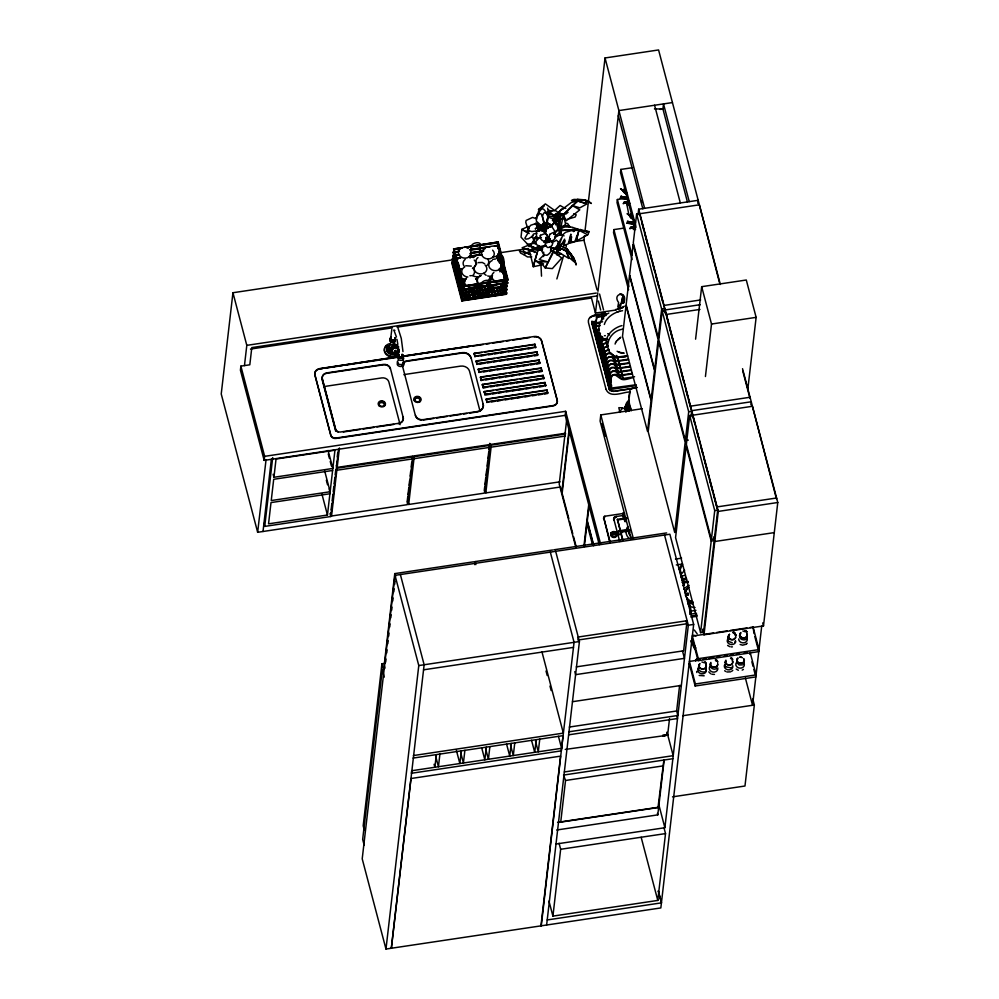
<?xml version="1.0" encoding="UTF-8"?>
<svg xmlns="http://www.w3.org/2000/svg" width="999" height="999" viewBox="0 0 999 999"><rect width="100%" height="100%" fill="white"/><g stroke="black" fill="none" stroke-linecap="round" stroke-linejoin="round"><path stroke-width="1.5" d="M543.606 256.543L543.656 252.123M628.271 402.722L628.209 403.446L628.446 402.572M560.689 234.578L560.764 230.145L560.252 234.715M628.346 405.219L628.483 404.445L628.521 405.382M538.399 214.36L538.473 211.413L544.043 205.906L538.386 209.615L545.329 203.883L553.958 209.965M641.633 202.934L641.733 200.499M319.28 368.906L399.076 356.456L399.188 357.792L400.462 358.366L402.734 357.267L402.035 355.981L402.31 357.904L399.538 358.054L399.275 356.144M560.539 234.578L560.764 230.145M544.168 232.367L544.33 229.295M554.582 234.578L554.645 230.969L552.16 227.085L549.225 226.698L546.203 229.47L545.516 233.079L549.5 240.185M628.471 406.968L628.821 407.992L628.571 406.818M628.671 408.017L628.646 407.08M680.956 576.048L679.907 567.944L678.771 568.119L678.696 568.831L679.819 568.656M681.78 577.809L679.907 567.944M689.847 614.26L690.047 610.926L691.183 610.751L689.173 603.121L687.949 603.995M690.971 614.085L691.183 610.751M560.926 235.14L561.226 230.507L557.142 226.698L571.915 227.148L578.209 229.258L561.226 230.507L558.678 229.208L553.771 234.303M602.122 319.53L602.335 316.508L602.409 317.183M602.31 319.53L602.522 316.508L602.584 317.145M620.554 305.844L622.614 297.277L622.052 302.335L623.613 297.777L623.513 303.134L624.375 299.875M558.254 230.732L559.003 221.603M558.828 230.819L559.577 221.678M556.955 254.008L557.604 250.811L557.355 253.883M559.228 230.682L559.977 221.553M557.18 253.721L557.604 250.811M628.246 403.321L628.221 402.172L628.396 403.446M558.329 227.472L558.828 221.391M558.728 227.36L558.978 224.325M591.895 322.302L592.02 321.091L610.139 390.921M547.939 228.434L547.215 222.465L547.789 216.958M400.374 574.55L424.138 664.76L391.333 948.251L410.976 778.521L560.589 756.131L540.958 925.861M541.271 925.811L563.061 735.651L413.111 758.091M457.704 259.091L232.942 292.732L221.229 393.981L257.655 532.292L560.464 486.988L568.781 518.556M597.452 295.866L251.798 347.59L249.812 364.797L240.884 366.133L240.422 370.179L264.173 460.389L565.197 415.347L565.659 411.301L264.648 456.343L264.173 460.389M244.455 365.597L246.803 345.354L232.942 292.732M257.655 532.292L266.021 459.965M263.012 531.493L271.378 459.14M338.586 449.113L330.781 516.52L264.735 526.398L272.702 457.554M328.084 450.412L332.842 468.456L273.938 477.272L276.036 459.041L334.952 450.224L327.447 515.022L268.544 523.838L271.004 502.584L329.907 493.768L329.358 488.736M331.106 509.915L331.83 503.746M332.18 500.661L332.892 494.505M333.254 491.421L333.791 486.788M334.141 483.703L334.852 477.547M335.214 474.463L335.751 469.83M336.725 461.413L337.175 467.407L565.621 433.229M337.237 456.918L337.762 452.435M337.075 468.219L412.787 456.893L407.255 504.682L331.543 516.008L337.075 468.219L336.288 465.209M337.175 467.407L339.423 447.964M390.709 338.274L391.808 329.395M384.99 663.324L381.93 663.786L363.186 825.798L364.31 830.094M381.93 663.786L383.441 669.505L382.305 669.68L362.662 839.41L364.235 845.379M473.676 561.8L394.78 573.613L384.178 665.209L384.977 668.206M395.017 575.349L362.212 858.84L385.976 949.05L660.839 907.929L693.668 624.425L669.879 534.228L395.017 575.349L418.781 665.559L385.976 949.05M385.676 662.1L386.039 659.053M386.738 652.946L387.1 649.887M387.799 643.781L388.149 640.734M388.686 636.151L389.036 633.104M389.747 626.997L390.097 623.938M390.809 617.832L391.158 614.785M391.683 610.202L392.045 607.142M392.744 601.036L393.107 597.989M393.806 591.883L394.155 588.823M394.692 584.253L395.042 581.193M407.13 501.973L407.654 497.415M408.004 494.38L408.716 488.299M409.066 485.264L409.59 480.706M410.114 476.148L410.639 471.59M411.176 467.045L411.7 462.487M412.05 459.44L412.4 456.406M413.062 456.755L407.892 501.461L408.678 504.47L484.39 493.131L489.922 445.354L414.21 456.68L408.678 504.47M455.144 261.563L452.072 262.025L452.072 263.499L455.606 262.962M462.312 296.578L506.98 289.598L462.312 296.578L452.422 258.991L460.152 257.542M462.699 293.244L507.367 286.251L462.699 293.244L452.809 255.657L458.991 254.42M463.086 289.897L507.754 282.917L463.086 289.897L453.196 252.31L459.378 251.086M453.583 248.963L498.239 241.983L508.104 279.882L463.474 286.551L453.583 248.963L461.276 247.814M452.572 263.711L452.722 262.4L454.945 262.063L452.147 262.787M453.071 259.365L460.614 257.942M459.503 254.82L453.459 256.019L459.465 255.12M453.846 252.685L463.511 289.36L507.067 282.854L498.976 251.736M461.775 247.914L454.233 249.338L461.738 248.214M455.994 277.372L457.567 263.699A4.583 0.787 81.5 0 1 458.853 264.922A4.583 0.787 81.5 0 1 459.552 271.216L457.967 284.89M506.593 292.944L506.443 294.255L461.813 300.936L461.963 299.613L506.593 292.944L503.421 280.906M463.474 286.551L453.608 248.664M452.722 262.4L462.225 300.399L452.072 262.025M504.008 280.419L506.293 289.535L462.737 296.054L453.109 259.066M463.511 289.36L507.092 282.542M507.48 279.208L463.898 286.026L507.48 279.208L497.827 242.52L466.283 247.24M505.944 294.031L462.387 300.549L457.704 281.78M464.597 298.751L455.719 264.997M470.054 258.142L470.579 253.584M471.116 249.026L471.466 245.991A4.583 2.423 -14.8 0 1 476.223 242.794A4.583 2.423 -14.8 0 1 480.394 244.655L479.158 255.294M467.894 298.264L465.571 289.46M472.864 297.515L470.941 290.185M476.161 297.028L473.838 288.224M479.782 297.252L481.368 283.579A4.583 2.423 -14.8 0 1 486.113 280.382A4.583 2.423 -14.8 0 1 490.284 282.242L488.711 295.916M474.175 354.033L474.263 353.309L534.952 344.218L535.614 347.764M481.131 296.278L478.046 284.54M474.925 356.843L474.263 353.309M476.186 361.638L476.273 360.914L536.962 351.835L537.612 355.369L534.577 355.819M484.428 295.791L482.105 286.988M476.923 364.448L476.273 360.914M478.321 369.755L478.409 369.031L539.098 359.952L539.747 363.486L536.713 363.936M487.187 295.379L484.865 286.576M479.058 372.565L478.409 369.031M489.41 295.042L487.087 286.238M436.338 754.62L434.865 767.269L434.078 764.272M480.507 377.023L481.168 380.557L480.507 377.023L541.208 367.944L541.858 371.478L538.823 371.928M497.402 246.166L498.214 248.801M507.455 279.508L497.827 242.52M492.157 294.63L489.073 282.892M470.154 249.475L497.852 245.329L494.43 246.303M498.239 241.983L464.348 247.352M492.694 294.555L488.836 279.87M482.367 385.127L482.455 384.403L543.144 375.324L543.806 378.858M439.91 754.083L438.436 766.745L435.664 756.218M482.455 384.403L483.104 387.937L486.151 387.487M495.454 294.143L493.906 288.274M484.24 392.232L484.328 391.508L545.017 382.43L545.679 385.964M484.977 395.042L484.328 391.508M497.677 293.806L496.128 287.937M501.148 266.134L502.197 257.018A4.583 0.787 81.5 0 1 503.484 258.254A4.583 0.787 81.5 0 1 504.183 264.535L503.121 273.651M486.226 399.75L486.301 399.026L547.002 389.935L547.652 393.481L544.617 393.931M486.963 402.56L486.301 399.026M500.424 293.394L498.876 287.525M503.721 292.907L501.398 284.091M505.906 292.869L462.387 299.088M498.214 253.609L506.68 286.189L498.176 253.908M474.75 564.647L475.112 561.588L552.609 549.999M505.819 293.581L506.443 292.794L461.813 299.475L461.725 300.175L504.32 293.806M508.104 279.882L463.511 286.251M484.265 490.434L484.615 487.387M484.965 484.353L485.664 478.284M486.026 475.237L486.55 470.691M487.075 466.133L487.599 461.575M487.949 458.541L488.661 452.46M489.011 449.425L489.71 443.344M490.372 443.668L485.027 489.922L485.814 492.919L560.002 481.818M485.814 492.919L491.346 445.129L565.534 434.028M461.326 750.873L459.852 763.536L456.293 749.999M464.897 750.349L463.424 762.999L460.651 752.472M486.313 747.14L484.84 759.789L481.68 747.764M534.865 344.955L534.952 344.218M489.885 746.603L488.411 759.265L485.639 748.738M536.962 351.835L537.662 354.97L476.973 364.048L476.236 361.238L494.443 358.516M539.01 360.676L539.098 359.952M541.121 368.668L541.208 367.944M543.056 376.049L543.144 375.324M544.93 383.154L545.017 382.43M547.002 389.935L547.702 393.069L487.012 402.147L486.263 399.35M511.201 743.418L509.74 756.068L506.568 744.043M514.772 742.881L513.299 755.544L510.526 745.017M597.002 289.822L583.94 240.21L584.477 235.577M585.014 230.944L605.032 57.967L658.578 49.95L720.354 284.49M566.92 417.632L559.215 484.128L561.675 493.456L569.193 428.509M569.63 428.633L561.987 494.655L575.836 547.227M536.188 739.672L534.727 752.334L531.555 740.309M539.76 739.148L538.286 751.797L535.514 741.27M616.283 309.965L595.454 313.074L597.802 292.832M597.976 291.283L618.881 110.589L672.439 102.572M598.738 314.885L597.227 315.659L595.491 325.062L597.09 314.56M600.099 336.551L599.375 339.498L599.899 333.878M624.3 228.047L613.886 229.608L613.536 232.642L628.583 289.772M627.784 197.952L617.37 199.513L617.02 202.547L632.067 259.69M632.754 167.645L620.854 169.43L620.491 172.465L635.539 229.595M583.99 545.666L588.848 503.721M584.34 546.578L587.225 521.665L593.556 545.704M589.223 504.408L587.312 520.854L593.568 544.605M558.429 736.288L561.6 748.313L411.663 770.741L411.363 773.276L561.301 750.848L574.075 642.32L550.312 552.11M642.257 408.716L600.786 414.922L600.087 421.016L631.181 539.073M577.897 640.047L578.246 637.012L687.1 620.716M546.628 925.012L579.432 641.52L555.669 551.311M558.379 822.352L560.726 822.115L565.534 780.481L563.536 774.937M663.935 827.584L665.521 833.591L657.792 900.424L552.922 916.108L560.651 849.287L559.065 843.268M636.625 214.073L633.291 242.894L658.329 337.912L661.663 309.091L636.625 214.073L639.61 213.624L664.635 308.654L664.285 311.688M638.024 214.773L638.673 209.203L698.176 200.3L697.814 203.384M609.889 542.644L603.721 517.607A1.411 1.174 6.6 0 1 604.795 516.246L624.55 513.286M604.67 517.37L604.795 516.246M639.747 214.698L639.86 213.711L699.362 204.807L719.442 282.467M610.913 532.867L610.789 533.928A3.109 2.585 6.6 0 1 616.658 533.054L616.783 531.98L610.913 532.867L611.138 535.252L617.007 534.378L616.783 531.98M626.336 410.114L626.46 409.103A3.109 2.585 6.6 0 1 627.797 408.354L628.671 409.078L626.048 409.627A3.109 2.585 6.6 0 0 625.749 410.601L625.636 411.613A3.109 2.585 6.6 0 1 625.923 410.639L626.361 410.089A3.109 2.585 6.6 0 1 627.684 409.365L628.558 410.089M626.048 410.464L626.161 409.453M615.534 516.633A2.323 1.936 6.6 0 0 613.761 518.881L613.686 519.592A2.323 1.936 6.6 0 1 615.446 517.345L615.534 516.633L623.164 515.484M628.908 400.587L628.071 407.817L622.464 408.304L619.168 412.275M629.233 397.689L629.944 391.62A3.659 3.047 6.6 0 1 632.717 388.074L637.125 387.425M622.664 540.247L617.419 519.318L626.673 517.932M625.087 520.829L626.211 520.654L626.136 521.366L624.999 521.54L623.076 513.186L624.2 513.024L623.751 515.397M685.364 440.559L688.698 411.738L691.67 411.301L665.134 310.564L662.162 311.001L658.828 339.822L685.364 440.559L688.336 440.109M663.91 306.406L664.023 305.432L700.636 299.95M664.859 312.949L665.209 309.94L700.299 304.683M695.591 339.161L701.673 286.676L746.29 280.007L756.131 317.357L747.739 389.91M690.434 407.142L690.559 406.168L750.049 397.265L749.937 398.239M689.697 415.547L686.363 444.368L711.388 539.385L714.36 538.948L717.694 510.127L692.669 415.109L689.697 415.547L714.722 510.576L711.388 539.385M691.046 416.695L691.745 410.676L751.248 401.773L750.898 404.782M692.819 416.171L692.931 415.184L752.434 406.281L776.473 498.976L776.585 498.002L717.082 506.905L716.97 507.879M705.431 376.523L711.513 324.038L701.673 286.676M560.726 822.115L658.004 807.554L663.885 759.927M684.327 584.74L683.116 585.626L684.327 584.74L682.317 577.097L681.181 577.272M556.693 830.007L657.792 814.872L664.148 759.989M565.247 749.425L667.607 735.202L669.542 718.493M685.202 593.668L688.036 593.244L688.211 594.904L685.376 595.329M688.211 594.904L688.036 593.244M568.993 731.78L677.834 715.496L676.648 710.988L679.607 685.439M685.951 620.754L686.738 623.763L683.616 650.811L576.298 666.87M689.173 603.121L690.371 608.728M556.006 844.018L664.884 827.721L688.323 625.224L664.522 535.027M700.599 632.642L711.201 541.071L686.163 446.053L675.574 537.612L700.599 632.642L703.571 632.192L714.173 540.621L711.201 541.071M755.843 676.922L695.154 686.013L695.379 683.978L689.447 661.425L700.062 659.839M754.807 636.575L758.765 651.61L698.076 660.701L698.313 658.666L692.369 636.113L713.611 632.941M742.532 368.693L777.771 502.509L763.498 625.911L703.995 634.802L718.269 511.413L638.673 209.203M735.801 634.939L735.614 635.938M749.899 654.37L750.137 652.347L756.081 674.899L695.379 683.978M750.024 627.497L753.059 627.035L754.02 633.578M761.713 626.173L752.559 705.282L745.404 678.109M752.759 698.975L754.345 705.007L744.979 786.013L672.514 796.852M538.911 231.244L542.12 227.485L543.069 224.176M549.962 225.774L547.215 222.465L547.777 217.844M575.162 261.638L569.867 252.46L573.663 257.992L573.95 261.089L566.945 248.564L573.663 257.992L576.123 264.985C574.949 255.756 566.87 250.549 558.766 247.515L558.179 251.91L568.756 258.454L566.233 251.136L558.766 247.515L555.182 249.126M618.231 309.478L619.18 305.644L620.816 303.546M587.674 234.815L576.186 241.096L578.896 230.207L587.674 234.815L589.335 231.543L585.064 231.206L588.299 231.78L586.226 232.155M624.462 409.627C624.525 409.315 625.012 409.69 624.737 409.315M628.783 400.874C625.362 401.361 624.113 412.699 626.897 403.958M625.861 407.055L625.224 406.78M623.076 513.186L622.614 515.571L624.999 521.54M681.867 579.482L682.317 577.097M559.89 217.794L556.455 216.346L555.569 214.91L559.353 214.173L563.361 214.735L566.233 220.779L579.782 209.852L572.365 205.582L579.882 207.829L586.713 204.033L577.722 201.011L571.515 200.512L573.926 199.4L584.04 199.775L586.463 201.199L586.326 203.309L577.722 201.011L571.44 202.397L558.341 212.275L563.361 214.735L565.559 224.001L560.352 230.332L563.361 214.735L572.365 205.582L577.722 201.011L584.04 199.775L588.286 200.899L591.346 203.484L584.04 199.775L577.097 199.475L582.592 200.25M705.781 670.779L705.831 668.306M735.364 640.734L734.864 642.132M593.668 322.015L594.155 321.278L594.917 322.227L611.588 385.527L611.513 388.049L636.263 384.715M594.555 321.878L593.93 322.065M595.292 324.812L596.178 324.675M727.884 637.487L728.908 636.126M724.949 662.799L725.986 661.438M571.665 236.888L569.867 243.319L570.854 234.141L568.281 243.881L564.223 245.304L564.747 240.447L563.748 245.055L564.622 239.148L560.214 246.716L558.216 247.415L562.287 236.551L555.819 247.952M604.345 324.463C606.356 317.133 614.822 311.738 622.564 310.701M682.492 564.21L679.907 570.229M576.186 241.096L578.896 230.207L571.228 230.682L565.646 232.255L562.637 234.852M396.79 353.234C394.293 351.748 399.575 351.261 397.065 353.371M396.653 353.159L397.402 352.11L396.84 353.384M615.084 344.068L615.621 342.545M550.586 249.425L561.75 258.042L552.347 268.606L545.242 267.944L554.333 248.988M736.812 659.964L736.887 662.399M542.232 249.725L538.111 249.525L533.291 266.708L541.495 264.997L534.89 260.252L538.111 249.525L540.372 248.364M556.868 278.946L563.611 255.582M617.782 307.005L618.618 302.535C611.488 292.894 628.683 290.397 623.726 302.635L622.489 303.346M628.284 529.408L618.593 530.856L617.694 533.791L618.831 533.628L619.08 534.577M618.593 530.856L617.944 534.752L621.341 534.24L621.765 531.081L624.837 530.619M539.073 227.647L539.348 226.748L539.06 227.335M559.964 234.653L561.226 230.507L578.209 229.258M537.075 225.886L537.312 225.162L536.925 225.924M577.122 235.127L574.924 241.533L571.328 242.807L571.278 236.751M544.867 224.201L543.506 228.197L542.907 225.275M556.68 252.547L558.766 247.515M552.834 224.738L555.794 217.894M528.883 227.11L526.66 232.005L529.195 233.554M555.144 210.04L560.114 205.507L564.298 207.892M556.58 215.434L557.192 215.509M620.054 309.265L620.654 306.218M550.449 250.299L553.558 251.973L545.242 267.944L540.022 261.626L548.364 262.013L539.185 259.54L544.293 254.645M560.052 225.949L559.178 227.597L558.354 226.723L559.403 226.323M732.279 666.82L731.942 667.444M736.987 659.665L737.712 659.003M621.553 308.054L622.652 307.217M615.584 342.694L616.495 341.046M540.309 230.619L542.557 227.809L542.857 223.576M556.967 216.221L557.729 216.134M400.462 358.366L402.31 357.904L402.322 356.281M679.208 568.731L680.943 565.671M684.627 570.279L680.881 574.662M698.763 666.146C696.478 670.092 701.648 672.789 704.869 671.89M562.112 218.544L558.016 221.591L554.969 221.878L552.459 220.567L552.772 219.355L558.341 220.267L559.602 219.28M589.697 317.969L590.546 317.095M564.423 242.17L562.187 243.918M602.734 426.948L602.847 427.959M539.01 245.742L536.376 248.351L538.286 247.827L542.719 248.951M529.17 228.684L526.66 232.005L521.865 229.37L521.041 237.175L529.82 246.578L535.526 237.4L538.386 237.874M557.479 215.422L558.041 214.723L557.629 215.584M616.458 341.183L620.754 337.25L617.644 339.772M699.612 665.247L698.913 665.896M529.208 230.931L524.887 238.162L525.861 239.161L528.508 238.736L533.066 235.876M602.222 314.835L601.56 316.433L602.285 319.668M743.793 664.472L743.843 661.813M626.46 409.103L628.383 408.816M601.623 336.238L600.299 343.057L601.997 336.651M389.548 344.892L394.867 344.543L394.031 344.218M568.081 212.25L565.671 214.186M555.069 236.838L561.226 230.507M695.529 660.189L697.165 658.541M555.981 225.05L559.378 223.102M695.466 660.564L697.152 658.903M746.353 644.093L747.215 643.256M732.804 670.292L731.78 671.253M563.361 214.735L577.722 201.011M743.418 669.405L742.195 670.129M558.566 218.456L560.314 216.945M694.904 646.291L691.533 640.109M544.867 228.259L545.342 231.643M624.35 306.193L623.001 307.068M554.72 237.6L560.164 234.515L564.073 235.864M559.665 231.194L561.5 229.782M608.853 313.024C598.026 318.256 593.806 336.363 607.205 341.208M542.032 230.881L544.567 229.121M546.765 214.323L548.114 213.436L551.286 213.898L556.805 219.33L559.615 220.08L556.455 219.568L554.582 217.145L547.165 215.434M629.108 202.672L626.723 204.533L629.832 203.234M635.689 227.685L633.304 229.558L634.952 228.846M542.157 231.106L544.318 229.595C543.381 232.18 544.193 230.294 542.27 230.357M590.434 317.257L594.068 315.572L606.331 313.748M542.045 230.657L546.815 226.249L546.028 223.801L548.139 216.446L546.928 212.025L543.781 213.037L542.145 216.446L545.379 225.574L544.58 229.033L545.891 231.706M545.704 245.18L540.559 246.541L536.725 244.817L535.726 242.008L538.111 238.399L541.396 237.45M530.644 254.383L519.418 250.886L520.604 253.122L523.638 254.533L539.11 246.316M716.882 668.656L717.719 667.919A4.296 3.571 6.6 0 1 712.824 672.052A4.296 3.571 6.6 0 1 709.952 666.508M746.203 644.218L742.582 645.192L740.109 644.455M542.769 224.7L547.215 222.465L552.235 226.111M658.004 807.554L658.678 807.217L557.567 822.352M530.581 254.845L523.751 251.311L522.802 248.614L531.056 250.225L538.911 246.453M562.737 213.886L560.676 214.348L559.015 223.514L560.352 230.332M528.184 226.473L521.865 229.37L528.084 233.017M546.091 245.292L542.32 247.652L541.783 251.074L544.055 254.895L547.052 255.282C549.837 253.671 552.347 250.649 551.173 247.215M551.535 211.338L545.904 213.187M731.38 667.931L725.998 666.845M540.334 247.053L540.921 246.815L536.276 248.326L540.909 246.853M537.537 231.256L539.073 230.669M742.557 664.847L739.185 664.997L736.962 662.699M740.646 633.691L739.472 635.664L739.809 637.087M621.965 325.599C613.261 327.772 603.121 336.75 607.355 346.478M622.901 329.146C605.144 331.556 600.574 358.366 622.564 356.905M556.53 215.459L557.355 215.172M564.435 208.004L565.809 208.416M615.596 309.54L623.026 307.567M616.907 312.1L619.68 311.201M543.156 223.764L547.215 222.465M562.837 215.06L560.414 216.284L560.801 218.656M628.446 201.398L623.089 203.596L629.12 202.372M635.039 226.411L629.67 228.609L635.701 227.385M559.927 220.092L558.953 219.88L559.927 219.842M554.258 231.718L556.031 231.219L558.441 228.621L557.355 224.6L554.145 223.277L547.09 228.259L543.856 228.134L546.041 231.169M634.04 226.186L630.369 227.397L634.54 226.661M465.784 265.722L471.328 266.121M478.084 262.625L482.317 262.462L484.727 263.836M492.782 259.39L495.591 258.966M742.819 631.006L745.629 631.843M701.885 662L704.707 662.849M704.195 675.811L699.175 675.449M730.706 671.84L726.872 671.99M567.807 219.156L575.162 217.02L576.211 214.81L573.788 213.711M536.875 233.229L533.503 234.053L531.955 236.601L533.191 238.286L535.963 237.15M592.694 316.021L598.588 315.022M563.498 208.629L561.488 209.141L559.44 211.214L559.515 214.947M550.886 248.314L553.434 247.764M629.195 200.824L623.776 202.385L627.946 201.636M563.336 225.924L567.907 225.624L569.842 226.461L565.896 225.549M403.359 356.168L470.629 345.991M659.952 109.415L662.924 108.966L663.511 103.908L689.248 201.636M467.744 247.315L497.789 242.819M453.196 252.31L459.34 251.386M470.117 249.775L490.122 246.778M455.344 252.46L458.354 252.01M470.367 250.212L485.389 247.964M471.303 252.585L483.616 250.737M452.809 255.657L458.966 254.733M471.266 252.884L483.578 251.049M471.516 253.022L482.03 251.448M469.98 253.546L481.993 251.748M469.38 256.156L481.693 254.308M452.422 258.991L460.114 257.842M469.343 256.456L481.655 254.62M469.63 256.593L475.636 255.694M478.633 255.245L481.643 254.795M454.57 259.141L457.579 258.691M469.592 256.893L475.599 255.994M470.017 257.255L474.637 256.568M499.263 252.872L528.521 248.501M531.593 248.039L534.677 247.577M568.543 242.507L583.94 240.21M452.035 262.337L455.569 261.8M506.705 285.889L463.124 292.707L453.496 255.719M462.774 295.741L506.318 289.223M461.925 299.925L506.555 293.244L502.959 279.583M246.803 345.354L596.266 293.057M250.474 349.076L392.445 327.834M397.065 327.135L591.495 298.039L595.454 313.074M603.209 313.998C598.314 314.348 587.05 314.747 588.448 322.552L606.056 389.348M603.558 315.759L596.216 317.083L602.147 316.546M661.663 309.091L664.635 308.654M595.154 322.889L602.622 321.765M595.204 323.776L599.687 323.114M699.962 309.428L666.395 314.448L668.656 324.45M595.292 325.986L599.887 325.299M595.342 326.511L599.949 325.824M398.439 356.805L319.717 368.594A6.319 5.257 6.6 0 0 314.922 374.7L330.819 435.052A4.408 3.659 6.6 0 0 336.076 438.024L553.021 405.569A5.607 4.658 6.6 0 0 557.267 400.149L541.583 340.634A6.144 5.107 6.6 0 0 534.265 336.488L403.072 356.119M322.764 368.531L319.68 368.993A6.319 5.257 6.6 0 0 318.881 369.155M325.849 368.069L342.832 365.534M345.916 365.072L362.887 362.525M365.984 362.063L382.954 359.528M386.051 359.066L396.853 357.442M406.106 356.056L423.089 353.521M426.173 353.059L443.156 350.512M446.241 350.05L449.325 349.588M452.41 349.126L463.224 347.515M466.308 347.053L469.393 346.591M472.477 346.129L483.291 344.518M486.376 344.056L489.46 343.594M492.544 343.132L503.346 341.508M506.443 341.046L509.527 340.584M512.612 340.122L529.595 337.587M599.363 329.333L596.266 330.007L599.412 329.87M600.362 333.154L597.265 333.828L600.424 333.678M481.818 352.497L474.225 353.621L474.962 356.431L535.651 347.352L534.915 344.543L484.852 352.035M601.373 336.963L598.314 337.837L602.959 337.262M475 356.106L535.689 347.028M480.994 355.931L484.028 355.482M488.573 354.795L491.608 354.345M494.642 353.883L497.677 353.434M500.711 352.984L503.746 352.522M508.304 351.848L511.338 351.386M514.373 350.936L517.407 350.487M520.442 350.025L523.476 349.575M528.021 348.888L531.056 348.439M711.513 324.038L756.131 317.357M497.477 358.054L535.402 352.385M477.01 363.723L537.699 354.645M479.957 363.998L484.515 363.311M487.549 362.862L490.584 362.412M493.618 361.95L496.653 361.501M499.687 361.039L504.233 360.364M507.267 359.915L510.302 359.453M513.336 359.003L516.371 358.541M519.405 358.092L523.963 357.417M526.997 356.955L530.032 356.506M479.882 369.131L537.537 360.502M479.145 371.84L539.835 362.762M483.616 371.89L486.65 371.428M489.685 370.979L492.719 370.529M497.265 369.842L500.299 369.393M503.334 368.931L506.368 368.481M509.403 368.032L512.437 367.57M516.995 366.895L520.029 366.433M523.064 365.984L527.609 365.297M530.644 364.847L533.678 364.398M481.993 377.123L506.268 373.489M509.303 373.039L539.647 368.494M627.509 355.632L615.534 357.392L610.951 353.109L608.091 353.109L605.744 354.595L604.857 360.664L606.193 354.92L608.254 353.634L610.751 353.621L615.459 357.929L627.572 356.168M481.256 379.832L541.945 370.754M485.714 379.882L488.748 379.42M491.783 378.971L494.817 378.521M499.375 377.834L502.41 377.385M505.444 376.923L508.479 376.473M511.513 376.024L514.547 375.562M519.093 374.887L522.127 374.425M526.685 373.751L534.265 372.615M628.446 359.19L616.47 360.939L611.888 356.655L609.028 356.668L606.68 358.142L605.794 364.223L607.117 358.479L609.178 357.18L611.688 357.18L616.395 361.488L628.508 359.727M517.32 379.508L482.417 384.727L483.154 387.537L543.843 378.459L543.106 375.649L520.354 379.046M629.37 362.737L617.407 364.498L612.824 360.214L609.964 360.214L607.617 361.7L606.73 367.769L608.054 362.025L610.114 360.726L612.624 360.726L617.332 365.035L629.445 363.274M483.191 387.212L543.881 378.134M490.696 386.8L493.731 386.351M496.765 385.901L499.8 385.439M502.834 384.99L507.392 384.303M510.427 383.853L513.461 383.404M516.495 382.942L519.53 382.492M522.564 382.043L527.11 381.356M530.144 380.906L533.179 380.444M536.213 379.995L539.248 379.545M630.307 366.296L618.344 368.044L613.761 363.761L610.901 363.773L608.553 365.247L607.667 371.328L608.99 365.584L611.051 364.285L613.561 364.285L618.269 368.594L630.381 366.833M493.394 390.472L484.29 391.833L485.027 394.642L545.716 385.564L544.979 382.754L496.428 390.022M631.243 369.842L619.28 371.603L614.685 367.32L611.838 367.32L609.49 368.806L608.603 374.875L609.927 369.131L611.987 367.832L614.497 367.832L619.205 372.14L631.306 370.379M485.064 394.318L545.754 385.239M486.501 394.817L489.535 394.368M492.569 393.906L495.604 393.456M498.638 393.007L501.673 392.545M506.218 391.87L509.253 391.408M512.287 390.959L515.322 390.509M518.356 390.047L522.914 389.373M525.949 388.911L528.983 388.461M533.528 387.774L536.563 387.325M539.597 386.875L542.632 386.413M632.18 373.401L620.217 375.149L615.621 370.866L612.774 370.879L610.426 372.352L609.54 378.434L610.864 372.689L612.924 371.391L615.434 371.391L620.142 375.699L632.242 373.938M634.565 376.735L621.54 378.683C618.031 371.453 607.567 373.938 610.976 382.068C611.201 378.983 610.676 375.025 614.772 374.762C622.914 379.67 620.267 381.506 633.179 377.485M487.787 399.113L545.442 390.497M487.05 401.835L547.739 392.744M491.508 401.873L494.542 401.423M497.577 400.974L500.611 400.512M505.169 399.837L508.204 399.375M511.238 398.926L514.273 398.476M517.307 398.014L520.342 397.565M524.887 396.878L527.922 396.428M532.479 395.741L535.514 395.292M538.548 394.842L541.583 394.38M636.363 385.602L612.424 389.185L610.839 388.561L594.03 322.365M614.085 391.171L636.788 387.774M343.306 431.98L360.09 429.47M363.149 429.021L373.826 427.422M376.885 426.96L393.668 424.45M423.101 420.042L433.603 418.469M436.613 418.019L447.115 416.458M450.112 416.009L460.626 414.435M463.623 413.986L466.633 413.536M469.63 413.087L477.135 411.963A7.98 6.631 6.6 0 0 479.083 411.438M615.646 391.121L632.305 388.636M629.944 391.958C623.139 391.908 609.914 398.838 606.031 389.298M624.875 407.018L627.934 406.568M625.761 410.764L628.421 410.364M332.605 470.479L273.701 479.295L271.241 500.549L330.145 491.745L324.6 470.691M336.838 470.242L412.55 458.916M413.973 458.703L489.685 447.377M491.108 447.165L565.309 436.063M622.864 516.52L624 516.358M617.332 520.029L626.598 518.643M714.722 510.576L717.694 510.127M718.269 511.413L777.771 502.509M618.843 531.805L629.932 530.144M622.015 532.03L629.695 530.881M611.263 534.178L617.132 533.304M553.883 549.8L666.658 532.929M774.3 532.604L714.797 541.508L713.611 536.987M675.474 559.078L681.605 558.154M676.298 564.934L682.442 564.023M680.781 575.749L681.917 575.586M682.055 575.886L685.139 575.424M681.805 578.908L686.338 578.221M681.73 579.62L686.488 578.783M681.905 579.882L686.475 579.195M683.378 579.957L686.413 579.495M682.167 582.405L688.336 581.48M683.628 582.892L688.261 582.205M685.464 594.617L688.286 594.193M691.308 611.063L695.941 610.364M690.421 614.173L696.528 613.261M691.133 616.046L697.202 615.134M690.996 617.17L697.077 616.258M579.42 639.822L686.738 623.763M418.781 665.559L579.432 641.52M688.323 625.224L693.668 624.425M423.551 669.817L573.488 647.377M716.645 632.492L727.272 630.893M730.306 630.444L746.99 627.946M698.313 658.666L759.003 649.587L753.059 627.035M703.096 659.39L706.131 658.928M709.165 658.478L713.723 657.804M716.758 657.342L719.792 656.892M724.337 656.206L727.372 655.756M730.406 655.307L733.441 654.845M736.475 654.395L739.51 653.933M744.068 653.259L747.102 652.809M572.464 701.698L681.318 685.414M569.33 727.047L676.648 710.988M413.411 755.556L563.349 733.129L541.97 651.935M682.642 715.734L754.345 705.007M568.631 734.827L677.484 718.531L676.698 715.534M564.335 771.965L673.189 755.669L667.245 733.116M563.985 774.999L672.839 758.716M565.534 780.481L662.824 765.933M560.651 849.287L665.521 833.591M547.215 919.954L661.425 902.859L658.254 890.808L661.463 902.859M535.789 243.157L527.347 244.268L535.377 248.077L527.659 245.567L522.127 247.764L535.327 251.823M548.713 240.272L548.051 240.859M716.283 668.781C712.936 670.529 708.478 666.745 710.689 663.274A3.571 2.972 6.6 0 0 713.448 667.12A3.571 2.972 6.6 0 0 717.632 664.472M551.585 241.758L554.37 241.471L556.368 240.122L558.229 241.895L558.391 245.417L554.92 248.027L552.097 248.314L549.85 247.053M622.502 356.918L625.799 356.631M613.211 391.408L614.135 391.346M548.076 214.211L550.786 214.086M469.88 275.724L471.316 275.674M731.093 646.915L732.404 646.865M714.46 674.425L711.862 674.238M533.678 249.638L542.282 250.362M531.793 256.93L527.435 256.93L523.638 254.533M604.482 335.689L605.344 335.689M607.317 342.257L602.946 343.931L602.172 350.162L603.384 344.268L607.217 342.794M608.254 345.804L603.883 347.49L603.109 353.708L604.32 347.827L608.154 346.353M609.19 349.363L604.807 351.036L604.045 357.267L605.257 351.373L609.09 349.9M654.457 108.953L662.924 108.966L687.474 202.185M546.166 240.821L546.041 241.696M535.489 249.438L538.111 249.525M400.974 358.316L399.975 358.254M550.599 241.308L553.533 241.433M585.327 200.637L588.286 200.899M613.199 391.221L612.462 391.146M634.165 222.29L635.439 222.415M563.473 218.681L565.646 218.918M541.783 228.921L544.093 229.246L541.158 224.825M627.247 198.664L620.067 198.014L627.447 199.45M633.828 223.689L626.66 223.039L634.04 224.463M557.692 243.981L560.202 244.393M565.546 223.027L567.694 223.601L569.767 226.81L566.396 225.662M632.305 222.24L627.297 221.353L632.392 222.814M629.845 221.703L634.515 222.839M391.009 351.273L392.008 351.536M607.005 339.41C601.885 337.874 601.585 343.843 601.236 346.603C599.475 342.47 603.371 336.738 607.767 339.273M732.255 642.794L728.933 641.533M537.549 228.833L538.236 230.107M394.88 330.419L393.843 330.007L396.466 337.05M612.449 391.333L609.54 389.335M627.834 197.814L621.153 196.453L627.747 198.589M627.921 197.827L620.704 196.341L628.121 198.564M588.299 231.78L579.87 229.433L583.853 231.606M627.747 221.466L634.702 223.576M547.552 216.82L553.846 219.193L559.378 219.193L557.492 218.132L556.88 216.059M632.23 222.889L634.34 223.601M552.859 251.199L555.407 252.098M548.738 210.152L551.635 211.201M551.161 247.889L560.177 250.175L556.431 247.203L560.102 250.374L557.792 244.193M618.456 352.048L624.15 353.196L620.292 352.797L617.095 351.248M622.215 407.804L618.818 407.692L619.942 412.45M543.518 263.898L534.89 260.252L533.291 266.708L529.932 252.56M744.742 630.544L745.604 630.906M733.266 631.93L734.165 632.242M733.254 632.267L734.115 632.629M732.916 632.667L734.14 633.566M729.807 646.678L727.609 645.429M716.208 659.802L715.371 659.44L716.92 660.327M738.361 670.267L736.176 669.018M398.851 356.78L400.012 358.204M611.8 390.971L609.502 388.574L592.07 322.402M536.713 218.818L532.567 217.432L526.086 220.467L525.799 222.44L527.347 227.26L528.783 228.247M626.248 193.756L624.3 192.745L626.061 194.106M632.842 218.769L630.881 217.77L632.654 219.131M625.524 192.907L623.301 191.671L627.335 194.817M632.117 217.932L629.882 216.696L633.928 219.83M631.243 216.596L628.858 215.197L631.331 216.97M531.056 250.225L534.94 252.51M570.342 253.609L566.233 251.136L569.405 257.779L573.963 261.663L570.342 253.609L566.421 249.213L557.779 243.481M553.558 251.973L557.579 254.583L558.016 251.511L555.544 248.501M662.762 735.726L663.448 736.076A1.636 1.361 6.6 0 0 664.972 735.813L665.396 735.276A1.449 1.199 6.6 0 0 665.421 734.627M626.835 193.119L622.265 190.185L626.997 193.731M609.577 334.977L607.704 333.604M625.761 192.195L620.504 188.611L625.624 192.795M632.355 217.208L627.097 213.624L632.217 217.819M745.541 630.544L746.89 631.705M745.566 630.893L746.79 632.055M734.053 632.255L735.764 635.327M731.156 657.929L732.429 659.128M730.481 658.191L731.206 658.878M716.133 660.177L716.882 660.714M715.459 660.439L716.196 661.126M724.675 670.741L725.686 671.478M704.645 661.9L705.931 663.086M710.664 673.726L708.791 671.89M545.129 232.018L542.132 230.095L531.793 231.556L528.321 230.469L528.121 228.247L530.769 225.237L534.315 224.063L543.668 227.422L536.475 231.481L536.5 236.051L537.737 238.474M558.803 216.995L560.476 218.257L556.418 217.133L551.361 213.524L549.999 211.788L550.287 210.777L555.681 210.764L557.042 211.576L558.404 215.26M554.532 221.466L557.667 223.901M625.874 190.759L623.888 189.136L625.611 190.996M632.467 215.772L630.481 214.148L632.205 216.009M535.414 244.056L533.354 242.32L535.526 237.4L537.774 239.573M627.946 408.166L628.733 408.916M573.95 231.219L572.165 229.283L573.676 231.643M694.342 630.032L697.202 633.853M746.216 631.031L746.852 632.092M734.715 632.754L735.676 634.552M734.777 633.129L735.301 633.766M734.877 633.978L735.851 635.589M734.727 634.04L735.576 635.426M731.792 658.066L732.791 659.465M716.77 660.314L717.781 661.713M716.832 660.689L717.732 662.112M705.282 662.025L706.281 663.436M746.777 636.5C749.013 640.646 740.584 640.983 739.897 637.387M728.683 641.346L728.196 640.684M725.749 666.658L724.812 664.747M540.821 228.009L541.583 229.42M557.417 216.071L559.952 219.88M398.027 328.196L401.273 338.386L402.984 351.611M553.708 233.229L554.42 234.553M690.684 640.871L694.517 648.738A32.43 15.784 40.3 0 0 695.866 647.851M533.341 239.086L534.49 241.483L533.528 238.798M609.253 388.586L609.652 389.622M533.766 238.961L534.827 241.733M605.044 312.737L605.856 315.572M600.686 310.04L598.351 300.999M599.575 294.056L603.571 310.027M742.819 371.178L749.55 396.74M654.582 105.245L680.331 202.972M762.712 622.901L763.498 625.911M605.032 57.967L644.63 208.304M618.306 115.647L642.856 208.866M642.132 223.714L643.706 229.733M644.505 232.73L647.664 244.767M648.463 247.764L651.635 259.802M652.422 262.799L654.795 271.828M655.594 274.837L658.753 286.863M659.552 289.872L662.724 301.898M669.455 327.46L672.614 339.485M673.413 342.495L674.999 348.514M677.372 357.53L679.745 366.546M681.33 372.565L683.703 381.581M686.088 390.609L687.662 396.615M688.461 399.625L690.047 405.644M693.219 417.669L694.792 423.688M696.378 429.695L698.751 438.723M701.136 447.739L702.722 453.758M703.508 456.768L708.653 476.311M709.452 479.32L712.612 491.346M713.411 494.355L716.583 506.381M662.162 311.001L688.698 411.738M751.885 661.887L753.071 666.408M753.858 669.405L755.044 673.925M620.854 169.43L635.901 226.561M617.37 199.513L632.017 255.145M613.886 229.608L628.933 286.738M702.784 629.183L703.571 632.192M702.809 630.294L703.995 634.802M682.954 580.556L684.253 585.451M692.145 638.149L698.076 660.701M617.657 356.855L623.226 379.308L616.733 355.457M626.036 412.088L625.786 411.076M689.21 663.461L695.154 686.013M682.467 650.836L684.452 658.353L575.599 674.65L574.812 671.64M609.365 388.886L591.758 321.678M591.845 323.339L604.283 370.592M605.069 373.539L609.34 389.785M600.786 414.922L633.453 538.948M625.162 517.707L625.811 520.154M617.419 519.318L622.739 539.535M613.761 518.881L619.717 541.495M603.721 517.607L610.027 541.52M565.659 411.301L600.511 543.618M565.197 415.347L599.25 544.655M586.987 523.688L592.532 544.717M658.94 805.169L664.884 827.721M539.06 360.277L539.797 363.087L479.108 372.165L478.371 369.355M541.171 368.269L541.908 371.079L481.218 380.157L480.469 377.347M657.404 813.373L657.792 814.872M497.852 245.329L507.717 283.216M498.951 252.035L507.067 282.854M569.567 521.565L572.739 533.603M573.526 536.6L575.899 545.629M498.651 253.184L507.33 286.563M497.877 255.02L499.812 262.837M501.036 267.045L502.197 271.865M504.607 280.582L506.943 289.897M497.44 255.482L499.363 262.812M500.524 267.22L501.685 271.616M497.789 257.243L498.563 260.177M500.487 267.52L501.648 271.928M503.971 280.731L506.293 289.535M497.09 256.855L497.877 259.865M497.165 257.58L497.939 260.514M502.872 280.294L506.356 293.506M502.872 280.719L506.443 294.255M502.809 281.131L505.906 294.33L502.734 281.843M499.25 268.631L499.987 271.878M500.861 284.178L503.146 293.281L500.824 284.478M499.413 287.437L500.924 293.619L499.375 287.749M496.665 287.862L498.176 294.031L496.628 288.162M641.158 837.274L657.792 900.424M490.809 276.523L491.583 279.458M490.272 276.611L491.046 279.545M493.369 288.349L494.88 294.518L492.557 285.714M490.247 276.91L491.021 279.845M487.237 284.69L489.91 295.267L487.2 284.99M484.328 286.651L486.613 295.754L484.29 286.95M481.568 287.063L483.853 296.166L481.93 288.836M479.358 287.4L481.643 296.503L478.546 284.765M475.824 284.877L478.883 296.915L476.173 286.638M475.287 284.952L478.346 296.99L475.636 286.725M473.688 289.772L475.586 297.402L474.05 291.533M471.478 290.097L473.376 297.739L471.441 290.397M469.105 291.983L470.616 298.152L469.068 292.282M468.568 292.058L470.079 298.226L468.531 292.357M462.837 279.483L463.611 282.417M462.724 280.731L463.886 285.14M465.034 289.535L467.32 298.639L465.01 289.835M454.27 249.038L463.898 286.026M453.221 252.01L463.124 289.598M457.792 270.791L458.566 273.726M459.727 278.134L465.109 298.976L459.69 278.434M456.605 266.696L458.141 272.565M452.834 255.344L462.737 292.932M453.459 260.826L462.737 296.054M452.447 258.691L462.35 296.278M456.943 278.846L452.572 262.25L462.387 300.549M451.91 263.349L461.813 300.936M480.094 411.376L469.518 371.191A7.517 6.244 6.6 0 0 460.576 366.121L405.257 374.4A5.594 4.658 6.6 0 0 403.883 374.762M546.028 671.003L547.215 675.511M549.987 686.038L551.173 690.546M475.112 561.588L475.899 564.597M548.963 901.073L552.922 916.108M400.112 424.675L388.848 381.93A5.944 4.945 6.6 0 0 381.768 377.909L325.374 386.351A6.056 5.032 6.6 0 0 323.901 386.75M394.78 573.613L395.579 576.61M322.015 379.283L335.689 431.168M328.246 453.946L329.433 458.454M330.232 461.463L331.418 465.971M382.305 669.68L384.265 677.135M326.348 480.232L327.535 484.74M330.756 512.999L331.543 516.008M329.995 513.511L330.781 516.52M321.903 493.981L327.447 515.022M273.139 474.263L273.938 477.272M240.884 366.133L264.648 456.343M263.948 523.389L264.735 526.398M666.87 732.205L667.607 735.202M602.297 313.249L603.608 318.981M629.133 409.665C629.432 409.128 628.933 410.252 629.108 409.503M560.801 231.343L561.463 234.54M626.423 202.085L628.746 214.098M396.978 339.373L397.852 344.368M563.211 225.649L563.548 227.61M547.614 208.117L548.551 213.774M542.994 226.124L543.931 231.78M547.377 238.012L546.54 238.299M549.987 223.913L550.349 226.873M696.715 671.39L696.827 672.527M545.554 213.037L545.092 210.777L543.468 209.066L541.57 208.866L536.975 214.735L536.438 218.906M727.709 638.299L727.747 639.435M540.821 262.188L541.52 276.149M665.459 734.702A1.948 1.611 6.6 0 1 663.111 734.839M633.89 227.21A8.716 7.243 6.6 0 1 633.703 225.324M629.37 205.582A8.716 7.243 6.6 0 1 627.31 202.185M746.665 633.678A3.571 2.972 6.6 0 1 743.356 637.899A3.571 2.972 6.6 0 1 740.496 633.229M746.852 633.603A3.771 3.134 6.6 0 1 745.529 637.662A3.771 3.134 6.6 0 1 740.521 636.75A3.771 3.134 6.6 0 1 740.958 632.529M746.802 637.762A4.296 3.571 6.6 0 1 743.93 642.807A4.296 3.571 6.6 0 1 738.723 638.973M735.776 636.925A3.771 3.134 6.6 0 1 730.431 639.447A3.771 3.134 6.6 0 1 729.47 634.253M735.788 641.308A4.296 3.571 6.6 0 1 730.232 644.367A4.296 3.571 6.6 0 1 727.896 638.948M735.576 636.912A3.571 2.972 6.6 0 1 735.027 638.361M734.427 638.935A3.571 2.972 6.6 0 1 728.621 635.639M729.008 634.952A3.571 2.972 6.6 0 1 729.607 634.377M743.743 658.99A3.571 2.972 6.6 0 1 740.421 663.211A3.571 2.972 6.6 0 1 737.574 658.541M739.809 657.317A3.571 2.972 6.6 0 1 742.494 657.804M743.918 658.915A3.771 3.134 6.6 0 1 742.607 662.974A3.771 3.134 6.6 0 1 737.587 662.062A3.771 3.134 6.6 0 1 738.036 657.841M739.76 657.155A3.771 3.134 6.6 0 1 741.708 657.292M743.88 663.074A4.296 3.571 6.6 0 1 739.897 668.156A4.296 3.571 6.6 0 1 736.463 662.549M732.679 663.036A3.771 3.134 6.6 0 1 727.497 664.76A3.771 3.134 6.6 0 1 725.911 660.164M732.429 660.639A3.771 3.134 6.6 0 1 732.854 662.237M732.766 665.684A4.296 3.571 6.6 0 1 727.846 669.805A4.296 3.571 6.6 0 1 724.974 664.26M732.492 662.986A3.571 2.972 6.6 0 1 728.021 664.772A3.571 2.972 6.6 0 1 725.686 660.951M732.255 660.701A3.571 2.972 6.6 0 1 732.654 662.225M717.744 663.661A3.771 3.134 6.6 0 1 713.423 667.282A3.771 3.134 6.6 0 1 710.901 662.412M705.918 664.597A3.771 3.134 6.6 0 1 704.607 668.656A3.771 3.134 6.6 0 1 699.587 667.744A3.771 3.134 6.6 0 1 700.037 663.523M705.881 668.756A4.296 3.571 6.6 0 1 701.897 673.838A4.296 3.571 6.6 0 1 698.463 668.231M705.744 664.672A3.571 2.972 6.6 0 1 702.422 668.905A3.571 2.972 6.6 0 1 699.575 664.235M561.163 253.559A13.262 11.026 6.6 0 1 557.08 255.195M566.321 245.467A13.262 11.026 6.6 0 1 565.721 248.289M563.623 242.944A10.802 8.979 6.6 0 1 563.374 247.59M470.442 250.524A6.419 5.332 6.6 0 1 467.719 257.63A6.419 5.332 6.6 0 1 459.09 255.057A6.419 5.332 6.6 0 1 461.813 247.939M466.683 247.764A6.419 5.332 6.6 0 1 468.206 248.401M492.607 250.162A6.419 5.332 6.6 0 1 491.783 257.979A6.419 5.332 6.6 0 1 482.492 256.281A6.419 5.332 6.6 0 1 484.94 248.763M499.4 250.612A6.419 5.332 6.6 0 1 492.869 256.88M497.877 248.114A6.419 5.332 6.6 0 1 498.826 249.288M485.164 265.147A6.419 5.332 6.6 0 1 484.765 272.677A6.419 5.332 6.6 0 1 475.724 272.028A6.419 5.332 6.6 0 1 476.123 264.498M472.864 268.244A6.419 5.332 6.6 0 1 472.465 275.774M467.857 277.01A6.419 5.332 6.6 0 1 462.125 273.301A6.419 5.332 6.6 0 1 463.811 267.595M475.586 278.609A6.419 5.332 6.6 0 1 475.199 286.139A6.419 5.332 6.6 0 1 466.158 285.489A6.419 5.332 6.6 0 1 466.545 277.959M489.785 282.355A6.419 5.332 6.6 0 1 479.557 284.478A6.419 5.332 6.6 0 1 480.719 275.699M489.348 278.271A6.419 5.332 6.6 0 1 490.072 280.994M502.959 273.077A6.419 5.332 6.6 0 1 502.559 280.619A6.419 5.332 6.6 0 1 493.518 279.97A6.419 5.332 6.6 0 1 493.906 272.427M498.576 260.964A6.419 5.332 6.6 0 1 499.862 269.131A6.419 5.332 6.6 0 1 490.059 268.419A6.419 5.332 6.6 0 1 492.182 260.514M488.024 259.315A6.419 5.332 6.6 0 1 486.675 265.672M476.673 263.848A6.419 5.332 6.6 0 1 478.022 257.492M475.599 265.334A6.419 5.332 6.6 0 1 472.452 268.344M464.772 266.945A6.419 5.332 6.6 0 1 465.172 259.415M474.213 260.065A6.419 5.332 6.6 0 1 475.886 263.961M501.948 279.832A6.419 5.332 6.6 0 1 498.464 287.2A6.419 5.332 6.6 0 1 490.022 283.042M489.872 281.643A6.419 5.332 6.6 0 1 491.945 278.009M497.315 258.029A6.419 5.332 6.6 0 1 498.026 260.751M473.164 257.63A6.419 5.332 6.6 0 1 475.611 255.844M492.569 275.749A6.419 5.332 6.6 0 1 487.687 275.936M486.176 275.287A6.419 5.332 6.6 0 1 483.928 273.177M488.411 283.042A6.419 5.332 6.6 0 1 486.625 285.314M483.691 286.488A6.419 5.332 6.6 0 1 477.584 284.665M476.198 279.395A6.419 5.332 6.6 0 1 479.345 276.386M475.786 285.489A6.419 5.332 6.6 0 1 469.118 290.347A6.419 5.332 6.6 0 1 462.999 284.565M463.286 283.204A6.419 5.332 6.6 0 1 465.072 280.944M465.884 279.458A6.419 5.332 6.6 0 1 459.777 277.635M458.828 276.461A6.419 5.332 6.6 0 1 458.254 275.125M458.104 273.738A6.419 5.332 6.6 0 1 459.103 271.141M465.559 279.221A6.419 5.332 6.6 0 1 460.726 278.334M459.453 277.397A6.419 5.332 6.6 0 1 458.766 270.891M481.006 275.549A6.419 5.332 6.6 0 1 479.645 276.298M478.071 276.723A6.419 5.332 6.6 0 1 473.251 275.836M462.35 268.756A6.419 5.332 6.6 0 1 459.041 268.519M456.243 266.933A6.419 5.332 6.6 0 1 458.004 258.654M631.218 410.764A35.852 29.795 6.6 0 1 628.858 401.823M631.356 409.553A35.852 29.795 6.6 0 1 629.944 391.62M630.132 410.239A35.852 29.795 6.6 0 1 628.671 403.484M629.07 411.226A35.852 29.795 6.6 0 1 628.696 399.9M692.407 635.801A4.945 2.398 40.3 0 1 694.405 635.414A6.144 2.985 40.3 0 1 696.003 635.963M616.57 533.778A3.109 2.585 6.6 0 1 615.009 537.325A3.109 2.585 6.6 0 1 610.851 535.551A3.109 2.585 6.6 0 1 613.136 532.33M614.747 532.442A3.109 2.585 6.6 0 1 615.484 532.754M617.007 534.378A3.109 2.585 6.6 0 1 611.138 535.252M603.596 518.731A1.411 1.174 6.6 0 1 603.896 517.732M614.023 519.83A3.496 2.897 6.6 0 1 616.658 516.458M613.861 519.78A3.496 2.897 6.6 0 1 615.721 517.395M692.382 603.995A11.164 9.278 6.6 0 1 687.512 601.236M685.102 592.07A11.164 9.278 6.6 0 1 688.199 588.124M692.881 602.185A9.778 8.117 6.6 0 1 690.571 601.211M695.042 607.554A13.961 11.601 6.6 0 1 689.223 606.043M683.903 589.298A13.961 11.601 6.6 0 1 689.21 585.414M692.719 602.372A10.477 8.704 6.6 0 1 686.588 597.864M685.888 591.196A10.477 8.704 6.6 0 1 688.798 587.499M692.757 602.022A10.477 8.704 6.6 0 1 685.701 595.342M685.464 593.069A10.477 8.704 6.6 0 1 688.835 587.137M692.806 602.897A9.778 8.117 6.6 0 1 687.087 598.688M630.844 536.413A9.303 7.73 6.6 0 1 628.408 530.756M629.045 538.374A11.638 9.665 6.6 0 1 626.011 531.306M626.535 528.833A11.638 9.665 6.6 0 1 627.809 526.585M629.757 532.604A8.142 6.768 6.6 0 1 629.57 530.844M403.221 417.082A6.494 5.395 6.6 0 1 398.289 423.364L340.172 432.043A4.52 3.759 6.6 0 1 335.739 429.533L322.34 378.721A6.056 5.032 6.6 0 1 326.935 372.864L383.329 364.423A5.944 4.945 6.6 0 1 390.409 368.444L403.171 417.482A6.494 5.395 6.6 0 1 400.562 423.002M399.837 423.339A6.494 5.395 6.6 0 1 398.251 423.763M471.029 358.104A7.517 6.244 6.6 0 0 462.087 353.047L406.768 361.313A5.594 4.658 6.6 0 0 403.271 363.236M483.229 403.846A7.98 6.631 6.6 0 1 477.185 411.551L423.151 419.642A6.456 5.357 6.6 0 1 415.472 415.284M378.796 404.795A2.897 2.41 6.6 0 1 382.18 402.647A2.897 2.41 6.6 0 1 384.44 405.831M414.51 400.936A2.897 2.41 6.6 0 1 417.832 398.151A2.897 2.41 6.6 0 1 419.767 401.885M390.359 368.843A5.944 4.945 6.6 0 0 383.279 364.835L326.898 373.264A6.056 5.032 6.6 0 0 322.165 377.809M402.447 365.11A5.594 4.658 6.6 0 0 402.572 366.321L415.422 415.696A6.456 5.357 6.6 0 0 421.428 420.104M402.959 363.361A5.594 4.658 6.6 0 1 406.818 360.914L462.137 352.635A7.517 6.244 6.6 0 1 471.078 357.704L483.179 404.258A7.98 6.631 6.6 0 1 481.506 409.902M338.074 432.067A4.52 3.759 6.6 0 1 335.689 429.932L322.302 379.121A6.056 5.032 6.6 0 1 322.178 378.471M480.794 410.502A7.98 6.631 6.6 0 1 479.982 411.014M402.522 366.733A5.594 4.658 6.6 0 1 402.472 364.91M534.215 336.888A6.144 5.107 6.6 0 1 537.4 337.125M538.149 337.387A6.144 5.107 6.6 0 1 539.497 338.149M540.072 338.636A6.144 5.107 6.6 0 1 541.545 341.046L557.217 400.562A5.607 4.658 6.6 0 1 552.971 405.969L336.026 438.436A4.408 3.659 6.6 0 1 330.781 435.452L314.885 375.1A6.319 5.257 6.6 0 1 318.132 369.405M395.017 337.974A2.435 2.023 6.6 0 1 394.168 340.597A2.435 2.023 6.6 0 1 390.934 339.997A2.435 2.023 6.6 0 1 391.221 337.275M395.067 337.575A2.435 2.023 6.6 0 1 394.218 340.197A2.435 2.023 6.6 0 1 390.971 339.598A2.435 2.023 6.6 0 1 391.258 336.875M395.055 339.223A2.66 2.21 6.6 0 1 394.13 342.07A2.66 2.21 6.6 0 1 390.609 341.421A2.66 2.21 6.6 0 1 390.921 338.461M395.204 337.962A2.66 2.21 6.6 0 1 394.28 340.809A2.66 2.21 6.6 0 1 390.759 340.159A2.66 2.21 6.6 0 1 391.059 337.2M402.085 354.957A2.435 1.686 1.1 0 1 402.747 357.405A2.435 1.686 1.1 0 1 399.175 357.605A2.435 1.686 1.1 0 1 399.138 355.132M401.973 356.481A2.935 2.023 1.1 0 1 403.171 359.49A2.935 2.023 1.1 0 1 398.713 359.74A2.935 2.023 1.1 0 1 399.063 356.643M402.809 362.337A3.409 2.36 1.1 0 1 403.271 365.659A3.409 2.36 1.1 0 1 398.489 365.934A3.409 2.36 1.1 0 1 398.027 362.612M402.048 355.332A1.973 1.361 1.1 0 1 402.422 357.167A1.973 1.361 1.1 0 1 399.837 357.555A1.973 1.361 1.1 0 1 399.013 355.794M402.098 354.308A2.435 1.686 1.1 0 1 403.134 356.243L402.872 356.643A2.435 1.686 1.1 0 1 399.263 357.005A2.435 1.686 1.1 0 1 399.15 354.483M402.847 360.402A3.409 2.36 1.1 0 1 403.309 363.723A3.409 2.36 1.1 0 1 398.526 363.986A3.409 2.36 1.1 0 1 398.064 360.664M401.985 354.445A2.21 1.523 1.1 0 1 402.684 356.556A2.21 1.523 1.1 0 1 399.637 357.005A2.21 1.523 1.1 0 1 398.938 354.895M395.055 338.112A2.21 1.836 6.6 0 1 392.52 340.234A2.21 1.836 6.6 0 1 391.046 337.375M395.005 339.697A2.66 2.21 6.6 0 1 394.081 342.557A2.66 2.21 6.6 0 1 390.547 341.908A2.66 2.21 6.6 0 1 390.859 338.948M398.913 350.949A3.946 3.759 -41.8 0 1 392.944 353.796A3.946 3.759 -41.8 0 1 393.131 347.327A3.946 3.759 -41.8 0 1 398.951 349.937M392.794 352.385A3.546 2.947 6.6 0 1 390.971 352.247A3.546 2.947 6.6 0 0 392.794 352.435M390.134 351.898A3.546 2.947 6.6 0 1 389.423 351.373A3.546 2.947 6.6 0 0 390.122 351.948M392.382 351.898A3.022 2.885 -41.8 0 1 391.82 351.386M391.408 348.489A3.022 2.885 -41.8 0 1 392.994 346.803M396.303 353.196A3.022 2.885 -41.8 0 1 392.32 351.598A3.022 2.885 -41.8 0 1 394.455 347.714A3.022 2.885 -41.8 0 1 398.077 349.975M397.889 351.498A3.022 2.885 -41.8 0 1 396.978 352.772M398.339 354.158A7.642 6.344 6.6 0 1 388.686 356.168A7.642 6.344 6.6 0 1 384.64 348.351M385.477 346.878A7.642 6.344 6.6 0 1 386.763 345.642M396.004 345.292A7.642 6.344 6.6 0 1 397.527 346.416M399.263 351.948A7.642 6.344 6.6 0 1 386.376 353.871A7.642 6.344 6.6 0 1 390.347 343.506M394.293 343.781A7.642 6.344 6.6 0 1 398.763 347.078M394.493 353.509A5.345 4.446 6.6 0 1 387.3 351.361A5.345 4.446 6.6 0 1 389.573 345.429M395.966 346.603A5.345 4.446 6.6 0 1 396.765 347.577M394.455 353.808A5.345 4.446 6.6 0 1 387.262 351.66A5.345 4.446 6.6 0 1 389.535 345.741M538.611 228.384L538.561 229.121L539.348 227.76L538.611 228.384M549.675 234.403L548.613 241.396L553.309 240.309L555.069 238.361L555.856 234.802L554.62 232.942L552.634 232.779L549.675 234.403M552.672 243.007L552.197 245.155L549.987 247.315L547.589 247.49L545.317 245.442L545.279 243.394L549.238 241.883L549.999 240.26L552.672 243.007M538.136 227.884L538.049 228.908L538.711 227.522L538.136 227.884M626.048 305.544L622.489 336.326L647.514 431.343L651.073 400.574L626.048 305.544M629.52 275.499L626.136 304.782L651.161 399.812L654.545 370.529L629.52 275.499M633.104 244.568L629.607 274.737L654.645 369.767L658.129 339.598L633.104 244.568M658.628 341.508L648.189 431.755L674.725 532.492L685.164 442.245L658.628 341.508M556.73 217.27L556.043 218.257L556.73 217.27M536.413 217.545L536.376 221.166L541.995 226.373L542.732 229.146L543.956 224.238L542.482 215.934L541.033 213.861L539.522 213.461L536.413 217.545M547.952 237.937L547.802 238.761L548.576 238.736L548.726 237.912L547.952 237.937M455.644 277.26L456.343 277.472L455.681 277.198M457.617 284.777L458.279 285.065L457.729 284.653M479.433 297.14L480.132 297.352L479.433 297.14M488.361 295.804L489.06 296.016L488.399 295.741M624.937 406.693L626.148 407.142L625.012 406.581M538.848 225.874L538.511 227.123L538.848 225.874M394.805 350.774C395.492 354.096 397.565 348.663 394.805 350.774M540.397 235.314L540.059 236.638C540.609 241.82 546.391 242.108 550.499 241.646L548.888 240.01L547.24 234.89L544.68 233.691L540.397 235.314M544.817 241.034L545.179 242.108L544.817 241.034M558.179 217.607L557.966 218.306L558.803 217.37L558.179 217.607M555.469 216.321L554.657 217.295L555.469 216.321M549.475 239.31L549.999 238.699L549.475 239.31M557.854 214.236L558.641 213.873L557.854 214.236M535.439 223.813L536.238 223.039L535.377 223.776M556.905 216.746L557.617 216.446L556.905 216.746M544.967 241.82L544.093 242.17L544.967 241.82M547.065 239.186L547.452 240.334L547.065 239.186M554.582 215.11L554.27 215.809L554.582 215.11M603.121 312.824L604.245 312.774L603.121 312.824M555.132 214.885L554.195 215.634L555.132 214.885M545.916 239.71L546.141 240.946L545.916 239.71M555.919 215.085L555.494 215.697L556.218 215.772L556.643 215.16L555.919 215.085M602.097 424.138L602.26 425.562L602.097 424.138M603.521 429.545L603.683 430.969L603.521 429.545M604.233 432.255L604.395 433.678L604.233 432.255M604.944 434.952L605.107 436.376L604.944 434.952M555.844 213.561L555.931 214.535L556.53 213.886L555.357 214.123L555.956 214.473L555.844 213.561M602.347 314.972L602.921 314.423L602.347 314.972M545.679 240.472L545.741 241.733L545.679 240.472M697.302 659.19L695.654 660.863A20.33 16.896 6.6 0 0 697.29 659.178M550.199 239.885L550.461 240.996L550.199 239.885M537.45 225.762L536.65 226.985L537.45 225.762M546.053 237.425L545.978 238.636L546.053 237.425M536.263 228.109L535.377 228.808L536.263 228.109M548.039 239.485L547.577 240.647L548.039 239.485M547.427 240.672L546.853 241.371L547.427 240.672M620.042 294.143L622.702 295.155L624.1 298.689L622.377 294.48L620.042 294.143M547.202 241.633L546.278 241.646L547.202 241.633M538.174 223.938L537.587 223.639L538.274 224.987L538.174 223.938M540.721 227.859L541.146 228.771L540.721 227.859M539.398 226.661L538.873 226.174L539.585 227.585L539.398 226.661M379.121 405.844A3.659 3.047 6.6 0 0 385.302 404.92A3.659 3.047 6.6 0 0 381.019 400.874A3.659 3.047 6.6 0 0 379.121 405.844M379.682 405.432A2.897 2.41 6.6 0 0 384.565 404.707A2.897 2.41 6.6 0 0 381.181 401.511A2.897 2.41 6.6 0 0 379.682 405.432M415.334 400.936A2.897 2.41 6.6 0 0 420.217 400.212A2.897 2.41 6.6 0 0 416.833 397.015A2.897 2.41 6.6 0 0 415.334 400.936M414.76 401.348A3.659 3.047 6.6 0 0 420.954 400.424A3.659 3.047 6.6 0 0 416.67 396.378A3.659 3.047 6.6 0 0 414.76 401.348M390.359 350.362A3.946 3.759 -41.8 0 0 394.543 353.246A3.946 3.759 -41.4 0 1 390.347 350.337A3.946 3.759 -41.4 0 1 393.082 345.804A3.946 3.759 -41.4 0 1 397.739 347.902A3.946 3.759 -41.8 0 0 393.107 345.816A3.946 3.759 -41.8 0 0 390.359 350.362M395.517 354.146A3.721 3.534 -41.8 0 0 398.102 348.314A3.721 3.534 -41.8 0 0 391.833 349.25A3.721 3.534 -41.8 0 0 395.517 354.146M389.048 347.777A3.546 2.947 6.6 0 0 388.886 350.724A3.546 2.947 6.6 0 1 389.036 347.839M388.536 350.924A3.946 3.272 6.6 0 0 392.882 352.759A3.946 3.272 6.6 0 1 388.536 350.861A3.946 3.272 6.6 0 1 389.373 346.953A3.946 3.272 6.6 0 0 388.536 350.924M395.666 353.546A3.022 2.885 -42.1 0 0 397.565 348.713A3.022 2.885 -42.1 0 0 392.482 349.687A3.022 2.885 -42.1 0 0 395.666 353.546"/></g></svg>
